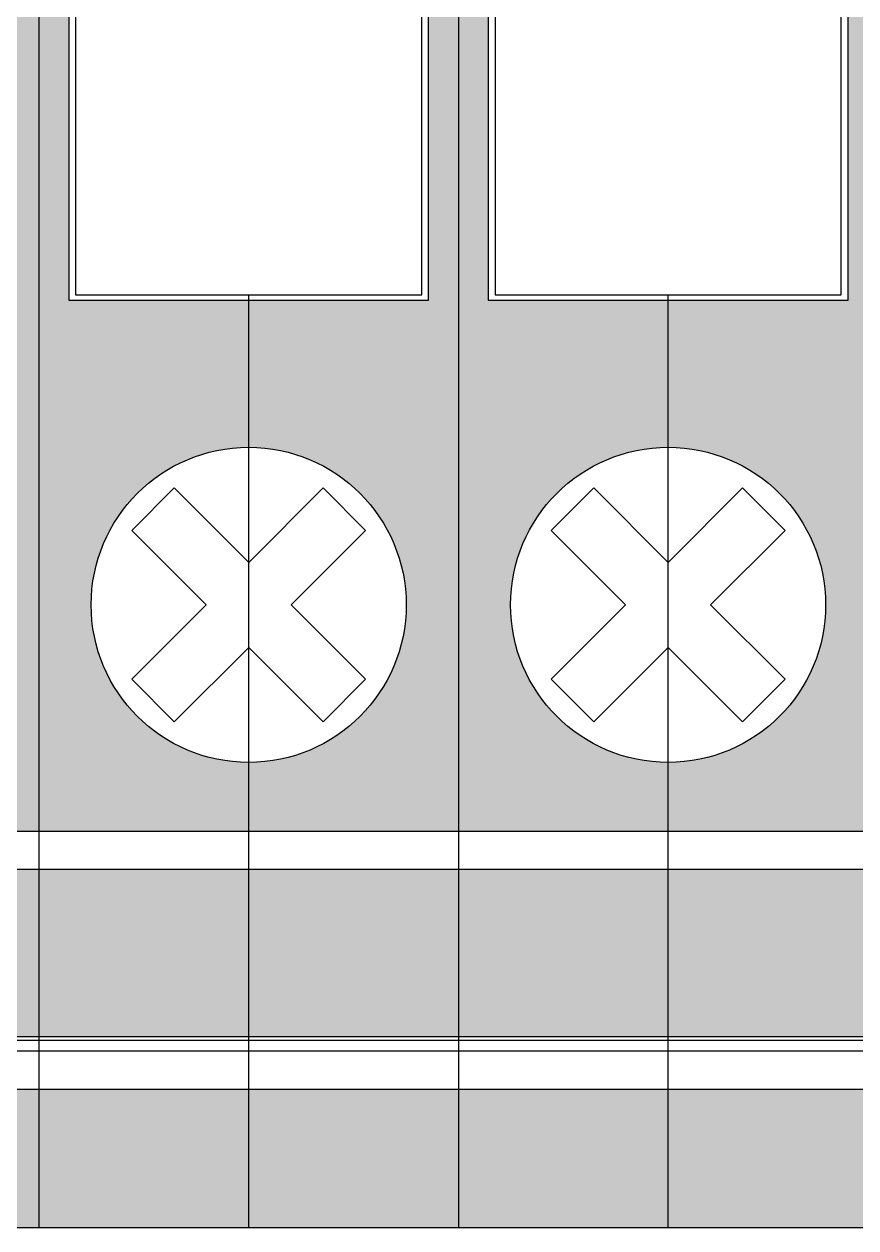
# Model space of a CAD drawing. Header units: millimetres. Extents: x 691 to 18605, y 670 to 10026.
# Drawn here: x 4214.2 to 4272.6, y 4885.8 to 4970.2 of the extents above; entities that cross this region are included whole.
import ezdxf

# ---------------------------------------------------------------- set-up
doc = ezdxf.new("R2010")
doc.units = ezdxf.units.MM

# ---------------------------------------------------------------- blocks, each defined once
blk = doc.blocks.new('BORNERA TIERRA')
at = {"true_color": 0x636466}
h = blk.add_hatch(color=251, dxfattribs=at)
h.dxf.hatch_style = 1
h.paths.add_polyline_path([(0, -30.69), (-4.29, -30.69), (-4.29, -22.11), (0, -22.11), (0, -18.606, -0.414214), (-3.756, -14.85, -0.414214), (0, -11.094), (0, -9.451), (-5, -9.451), (-5, -43.349), (0, -43.349), (0, -41.706, -0.414214), (-3.756, -37.95, -0.414214), (0, -34.194)])
h.paths.add_polyline_path([(0, -4.558), (-5, -4.558), (-5, -8.539), (0, -8.539)])
h.paths.add_polyline_path([(0, 0), (-5, 0), (-5, -3.3), (0, -3.3)])
h.paths.add_polyline_path([(0, -44.261), (-5, -44.261), (-5, -48.242), (0, -48.242)])
h.paths.add_polyline_path([(0, -49.5), (-5, -49.5), (-5, -52.8), (0, -52.8)])
h = blk.add_hatch(color=251, dxfattribs=at)
h.dxf.hatch_style = 1
h.paths.add_polyline_path([(5, 0), (0, 0), (0, -3.3), (5, -3.3)])
h.paths.add_polyline_path([(5, -4.558), (0, -4.558), (0, -8.539), (5, -8.539)])
h.paths.add_polyline_path([(5, -9.451), (0, -9.451), (0, -11.094, -0.414214), (3.756, -14.85, -0.414214), (0, -18.606), (0, -22.11), (4.29, -22.11), (4.29, -30.69), (0, -30.69), (0, -34.194, -0.414214), (3.756, -37.95, -0.414214), (0, -41.706), (0, -43.349), (5, -43.349)])
h.paths.add_polyline_path([(5, -44.261), (0, -44.261), (0, -48.242), (5, -48.242)])
h.paths.add_polyline_path([(5, -49.5), (0, -49.5), (0, -52.8), (5, -52.8)])
at = {"color": 250, "linetype": 'Continuous'}
for p, q in [((-5, 0), (-5, -52.8)), ((5, 0), (5, -52.8)), ((5, -52.8), (-5, -52.8))]:
    blk.add_line(p, q, dxfattribs=at)
at = {"color": 3, "linetype": 'Continuous'}
for p, q in [((-4.29, -22.11), (-4.29, -30.69)), ((4.29, -30.69), (4.29, -22.11)), ((-4.29, -30.69), (4.29, -30.69)), ((5, -43.349), (-5, -43.349))]:
    blk.add_line(p, q, dxfattribs=at)
at = {"color": 253, "linetype": 'Continuous'}
for p, q in [((-4.125, -22.242), (-4.125, -30.558)), ((4.125, -30.558), (4.125, -22.242)), ((-4.125, -30.558), (4.125, -30.558)), ((5, -48.242), (-5, -48.242)), ((5, -48.335), (-5, -48.335)), ((5, -48.588), (-5, -48.588))]:
    blk.add_line(p, q, dxfattribs=at)
at = {"color": 114, "linetype": 'Continuous', "true_color": 0x139b48}
for p, q in [((5, -44.261), (-5, -44.261)), ((5, -49.5), (-5, -49.5))]:
    blk.add_line(p, q, dxfattribs=at)
at = {"color": 250, "linetype": 'Continuous'}
blk.add_lwpolyline([(0, -52.8), (0, -30.558)], dxfattribs=at)
blk.add_lwpolyline([(0, -36.936), (-1.773, -35.163), (-2.787, -36.177), (-1.014, -37.95), (-2.787, -39.723), (-1.773, -40.737), (0, -38.964), (1.773, -40.737), (2.787, -39.723), (1.014, -37.95), (2.787, -36.177), (1.773, -35.163)], close=True)
at = {"color": 253, "linetype": 'Continuous'}
blk.add_circle((0, -37.95), 3.756, dxfattribs=at)

msp = doc.modelspace()

# ---------------------------------------------------------------- block references
at = {"color": 0, "xscale": 2.941853874870019, "yscale": 2.941853874870019, "zscale": 2.941853874870019}
for p in [(4200.541, 5041.152), (4229.959, 5041.152), (4259.378, 5041.152)]:
    msp.add_blockref('BORNERA TIERRA', p, dxfattribs=at)

doc.saveas('drawing.dxf')
